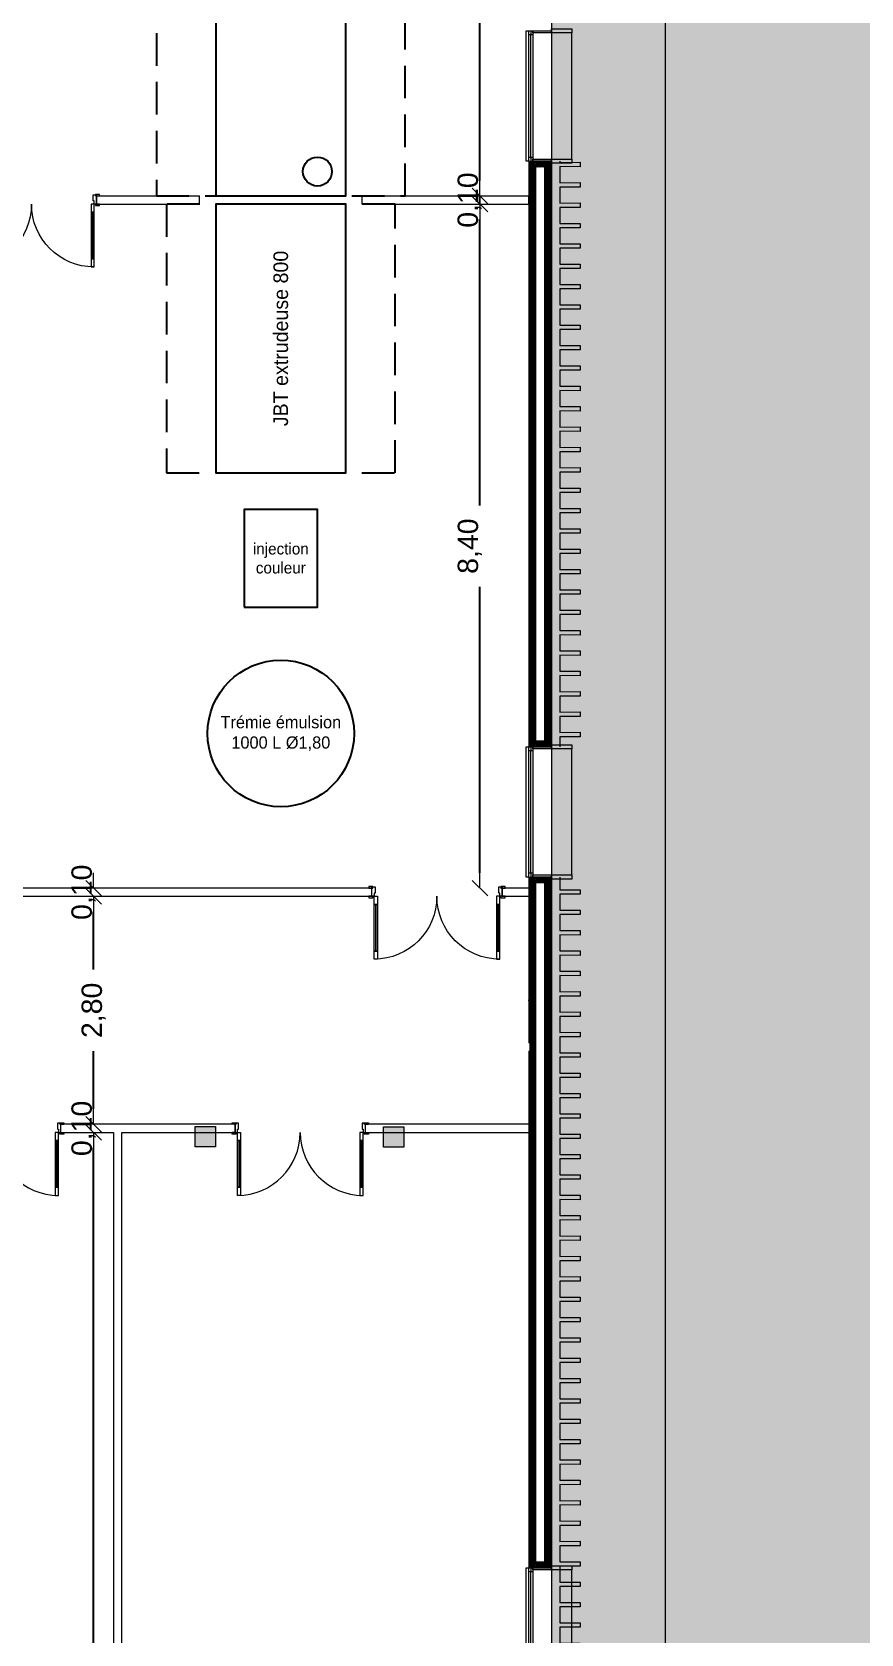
# Model space of a CAD drawing. Header units: millimetres. Extents: x 141848 to 1648660, y -821378 to -151356.
# Drawn here: x 237844 to 248026, y -244264 to -224593 of the extents above; entities that cross this region are included whole.
import ezdxf

# ---------------------------------------------------------------- set-up
doc = ezdxf.new("R2010")
doc.units = ezdxf.units.MM
doc.header["$MEASUREMENT"] = 0
for name, pattern in [('DASHED', [600, 400, -200]), ('Traits', [282.222223, 141.111112, -141.111112]), ('Wipeout_Contour', [1000, 0, -1000])]:
    doc.linetypes.add(name, pattern=pattern)
for name, color, linetype in [('Cotations - 1_100', 7, 'Continuous'), ('Equipement - Process', 6, 'Continuous'), ('Fenêtres ARCHICAD', 7, 'Continuous'), ('Nouveau_0', 7, 'Continuous'), ('Nouveau_Co-Structure', 7, 'Continuous'), ('Portes ARCHICAD', 7, 'Continuous'), ('Sols_ Dalles', 7, 'Continuous'), ('Structure - Murs extérieurs', 7, 'Continuous')]:
    doc.layers.add(name, color=color, linetype=linetype)
doc.styles.add('STYLE_GENERE_1', font='')
doc.styles.add('STYLE_GENERE_2', font='')
doc.styles.get('STYLE_GENERE_1').set_extended_font_data('Agency FB')
doc.styles.get('STYLE_GENERE_2').set_extended_font_data('Arial')
doc.dimstyles.new('STYLE_GENERE__1', dxfattribs={"dimtxt": 250, "dimasz": 190, "dimexe": 1.25, "dimexo": 0.625, "dimgap": 0, "dimtad": 1, "dimlfac": 0.001, "dimtxsty": 'STYLE_GENERE_2', "dimblk": 'ARROWHEAD_6', "dimblk1": 'ARROWHEAD_6', "dimblk2": 'ARROWHEAD_6', "dimcen": 2.5, "dimse1": 1, "dimse2": 1, "dimclrd": 7, "dimclre": 7, "dimclrt": 7, "dimazin": 3, "dimtfac": 1, "dimtmove": 0, "dimatfit": 3})
doc.dimstyles.new('STYLE_GENERE__4', dxfattribs={"dimtxt": 250, "dimasz": 190, "dimexe": 1.25, "dimexo": 0.625, "dimgap": 0, "dimtad": 1, "dimlfac": 0.001, "dimtxsty": 'STYLE_GENERE_2', "dimblk": 'ARROWHEAD_6', "dimblk1": 'ARROWHEAD_6', "dimblk2": 'ARROWHEAD_6', "dimcen": 2.5, "dimse1": 1, "dimse2": 1, "dimclrd": 7, "dimclre": 7, "dimclrt": 7, "dimazin": 3, "dimtfac": 1, "dimtmove": 0, "dimatfit": 3})
pattern_1 = [(45, (0, 175), (-55.684659, 55.684659), [0, -52.5, 0, -78.75]), (110, (175, 175), (74.000794, 26.934086), [0, -38.5, 0, -66.5])]
pattern_2 = [(45, (0, 0), (-7.0710678, 7.0710678), [])]

# ---------------------------------------------------------------- blocks, each defined once
blk = doc.blocks.new('Fenêtre 25')
at = {"layer": 'Fenêtres ARCHICAD', "color": 7, "linetype": 'Continuous', "lineweight": 5}
for p, q in [((-800, 0), (-800, 33)), ((-800, 33), (800, 33)), ((800, 33), (800, 0)), ((-800, -30), (800, -30)), ((-800, -280), (-800, -50)), ((-800, -50), (-775, -50)), ((-800, -195), (-800, -265)), ((-800, -195), (-800, -265)), ((-800, -195), (-800, -265)), ((-800, -195), (-800, -265)), ((-775, -50), (-775, -280)), ((775, -280), (775, -50)), ((775, -50), (800, -50)), ((800, -50), (800, -280)), ((800, -195), (800, -265)), ((800, -195), (800, -265)), ((800, -195), (800, -265)), ((800, -195), (800, -265)), ((-825, -530), (-825, -280)), ((-825, -280), (-775, -280)), ((-825, -280), (-800, -280)), ((-825, -280), (-800, -280)), ((-800, -265), (-800, -280)), ((-800, -265), (-800, -280)), ((-775, -280), (-800, -280)), ((-775, -280), (-775, -530)), ((800, -280), (775, -280)), ((775, -280), (825, -280)), ((775, -530), (775, -280)), ((800, -265), (800, -280)), ((800, -265), (800, -280)), ((800, -280), (825, -280)), ((800, -280), (825, -280)), ((825, -280), (825, -530)), ((-775, -530), (-825, -530)), ((-775, -530), (775, -530)), ((825, -530), (775, -530))]:
    blk.add_line(p, q, dxfattribs=at)
at = {"layer": 'Fenêtres ARCHICAD', "color": 7, "linetype": 'Traits', "lineweight": 5}
blk.add_line((-800, 0), (800, 0), dxfattribs=at)
at = {"color": 254, "linetype": 'Wipeout_Contour', "lineweight": 0, "ltscale": 3003.33026}
blk.add_wipeout([(-750, 0), (-750, -50), (750, -50), (750, 0)], dxfattribs=at).dxf.layer = 'Fenêtres ARCHICAD'
at = {"layer": 'Fenêtres ARCHICAD', "color": 7, "linetype": 'Continuous', "lineweight": 5}
for p, q in [((-800, 0), (-750, 0)), ((-800, 0), (-800, -15)), ((-800, 0), (-800, -15)), ((-750, 0), (-750, -50)), ((-750, 0), (750, 0)), ((750, -50), (750, 0)), ((750, 0), (800, 0)), ((800, 0), (800, -15)), ((800, 0), (800, -15)), ((-800, -15), (-800, -50)), ((-800, -15), (-800, -50)), ((-750, -50), (-800, -50)), ((-800, -50), (-800, -85)), ((-800, -50), (-800, -85)), ((-800, -85), (-800, -195)), ((-800, -85), (-800, -195)), ((-800, -85), (-800, -195)), ((-800, -85), (-800, -195)), ((-750, -25), (750, -25)), ((750, -50), (-750, -50)), ((800, -50), (750, -50)), ((800, -15), (800, -50)), ((800, -15), (800, -50)), ((800, -50), (800, -85)), ((800, -50), (800, -85)), ((800, -85), (800, -195)), ((800, -85), (800, -195)), ((800, -85), (800, -195)), ((800, -85), (800, -195))]:
    blk.add_line(p, q, dxfattribs=at)
blk = doc.blocks.new('Mur_2_1', base_point=(244226, -173396))
at = {"color": 254, "linetype": 'Wipeout_Contour', "lineweight": 0, "ltscale": 1341315.311394663}
blk.add_wipeout([(244211, -226178), (244211, -233369), (244226, -233369), (244226, -226178)], dxfattribs=at)
at = {"color": 254, "linetype": 'Wipeout_Contour', "lineweight": 0, "ltscale": 1367473.511649939}
blk.add_wipeout([(244211, -234969), (244211, -243453), (244226, -243453), (244226, -234969)], dxfattribs=at)
at = {"linetype": 'Continuous', "lineweight": 5, "true_color": 0x5f5f5f}
h = blk.add_hatch(dxfattribs=at)
h.set_pattern_fill('Enduit_0001', color=251, style=0, pattern_type=2)
h.set_pattern_definition(pattern_1)
h.paths.add_polyline_path([(244211, -226178), (244211, -233369), (244226, -233369), (244226, -226178)])
h = blk.add_hatch(dxfattribs=at)
h.set_pattern_fill('Enduit_0001', color=251, style=0, pattern_type=2)
h.set_pattern_definition(pattern_1)
h.paths.add_polyline_path([(244211, -234969), (244211, -243453), (244226, -243453), (244226, -234969)])
at = {"color": 254, "linetype": 'Wipeout_Contour', "lineweight": 0, "ltscale": 1341190.714117631}
blk.add_wipeout([(244141, -226248), (244141, -233299), (244211, -233369), (244211, -226178)], dxfattribs=at)
at = {"color": 254, "linetype": 'Wipeout_Contour', "lineweight": 0, "ltscale": 1367351.189763682}
blk.add_wipeout([(244211, -234969), (244141, -235039), (244141, -243383), (244211, -243453)], dxfattribs=at)
at = {"linetype": 'Continuous', "lineweight": 5, "true_color": 0x5f5f5f}
h = blk.add_hatch(dxfattribs=at)
h.set_pattern_fill('Briques_terre_cuite__int_97', color=251, style=0, pattern_type=2)
h.set_pattern_definition(pattern_2)
h.paths.add_polyline_path([(244141, -226248), (244141, -233299), (244211, -233369), (244211, -226178)])
h = blk.add_hatch(dxfattribs=at)
h.set_pattern_fill('Briques_terre_cuite__int_97', color=251, style=0, pattern_type=2)
h.set_pattern_definition(pattern_2)
h.paths.add_polyline_path([(244211, -234969), (244141, -235039), (244141, -243383), (244211, -243453)])
at = {"color": 254, "linetype": 'Wipeout_Contour', "lineweight": 0, "ltscale": 1340927.774220479}
blk.add_wipeout([(244141, -226248), (244031, -226248), (244031, -233299), (244141, -233299)], dxfattribs=at)
at = {"color": 254, "linetype": 'Wipeout_Contour', "lineweight": 0, "ltscale": 1367093.170554089}
blk.add_wipeout([(244031, -235039), (244031, -243383), (244141, -243383), (244141, -235039)], dxfattribs=at)
at = {"color": 254, "linetype": 'Wipeout_Contour', "lineweight": 0, "ltscale": 1340543.472664975}
blk.add_wipeout([(243961, -226178), (243946, -226178), (243946, -233369), (243961, -233369)], dxfattribs=at)
at = {"color": 254, "linetype": 'Wipeout_Contour', "lineweight": 0, "ltscale": 1357668.438949733}
blk.add_wipeout([(243946, -237006), (243961, -237006), (243961, -234969), (243946, -234969)], dxfattribs=at)
at = {"color": 254, "linetype": 'Wipeout_Contour', "lineweight": 0, "ltscale": 1369687.085891812}
blk.add_wipeout([(243946, -237106), (243946, -243453), (243961, -243453), (243961, -237106)], dxfattribs=at)
at = {"linetype": 'Continuous', "lineweight": 5, "true_color": 0x5f5f5f}
h = blk.add_hatch(dxfattribs=at)
h.set_pattern_fill('Enduit_0001', color=251, style=0, pattern_type=2)
h.set_pattern_definition(pattern_1)
h.paths.add_polyline_path([(243961, -226178), (243946, -226178), (243946, -233369), (243961, -233369)])
h = blk.add_hatch(dxfattribs=at)
h.set_pattern_fill('Enduit_0001', color=251, style=0, pattern_type=2)
h.set_pattern_definition(pattern_1)
h.paths.add_polyline_path([(243946, -237006), (243961, -237006), (243961, -234969), (243946, -234969)])
h = blk.add_hatch(dxfattribs=at)
h.set_pattern_fill('Enduit_0001', color=251, style=0, pattern_type=2)
h.set_pattern_definition(pattern_1)
h.paths.add_polyline_path([(243946, -237106), (243946, -243453), (243961, -243453), (243961, -237106)])
at = {"color": 254, "linetype": 'Wipeout_Contour', "lineweight": 0, "ltscale": 1340667.235294394}
blk.add_wipeout([(243961, -233369), (244031, -233369), (244031, -226178), (243961, -226178)], dxfattribs=at)
at = {"color": 254, "linetype": 'Wipeout_Contour', "lineweight": 0, "ltscale": 1366837.82481386}
blk.add_wipeout([(244031, -234969), (243961, -234969), (243961, -243453), (244031, -243453)], dxfattribs=at)
at = {"linetype": 'Continuous', "lineweight": 5, "true_color": 0x5f5f5f}
h = blk.add_hatch(dxfattribs=at)
h.set_pattern_fill('Briques_terre_cuite__int_97', color=251, style=0, pattern_type=2)
h.set_pattern_definition(pattern_2)
h.paths.add_polyline_path([(243961, -233369), (244031, -233369), (244031, -226178), (243961, -226178)])
h = blk.add_hatch(dxfattribs=at)
h.set_pattern_fill('Briques_terre_cuite__int_97', color=251, style=0, pattern_type=2)
h.set_pattern_definition(pattern_2)
h.paths.add_polyline_path([(244031, -234969), (243961, -234969), (243961, -243453), (244031, -243453)])
at = {"color": 7, "linetype": 'Continuous', "lineweight": 5}
for p, q in [((243961, -237006), (243946, -237006)), ((243961, -237106), (243961, -237006)), ((243946, -237106), (243961, -237106))]:
    blk.add_line(p, q, dxfattribs=at)
at = {"color": 254, "linetype": 'Wipeout_Contour', "lineweight": 0, "ltscale": 1331217.230596399}
blk.add_wipeout([(244141, -226248), (244211, -226178), (244031, -226178), (244031, -226248)], dxfattribs=at)
at = {"color": 254, "linetype": 'Wipeout_Contour', "lineweight": 0, "ltscale": 1350742.399114653}
blk.add_wipeout([(244141, -233299), (244031, -233299), (244031, -233369), (244211, -233369)], dxfattribs=at)
at = {"color": 254, "linetype": 'Wipeout_Contour', "lineweight": 0, "ltscale": 1355366.764215226}
blk.add_wipeout([(244141, -235039), (244211, -234969), (244031, -234969), (244031, -235039)], dxfattribs=at)
at = {"color": 254, "linetype": 'Wipeout_Contour', "lineweight": 0, "ltscale": 1378921.876284309}
blk.add_wipeout([(244141, -243383), (244031, -243383), (244031, -243453), (244211, -243453)], dxfattribs=at)
at = {"linetype": 'Continuous', "lineweight": 5, "true_color": 0x5f5f5f}
h = blk.add_hatch(dxfattribs=at)
h.set_pattern_fill('Briques_terre_cuite__int_97', color=251, style=0, pattern_type=2)
h.set_pattern_definition(pattern_2)
h.paths.add_polyline_path([(244141, -226248), (244211, -226178), (244031, -226178), (244031, -226248)])
h = blk.add_hatch(dxfattribs=at)
h.set_pattern_fill('Briques_terre_cuite__int_97', color=251, style=0, pattern_type=2)
h.set_pattern_definition(pattern_2)
h.paths.add_polyline_path([(244141, -233299), (244031, -233299), (244031, -233369), (244211, -233369)])
h = blk.add_hatch(dxfattribs=at)
h.set_pattern_fill('Briques_terre_cuite__int_97', color=251, style=0, pattern_type=2)
h.set_pattern_definition(pattern_2)
h.paths.add_polyline_path([(244141, -235039), (244211, -234969), (244031, -234969), (244031, -235039)])
h = blk.add_hatch(dxfattribs=at)
h.set_pattern_fill('Briques_terre_cuite__int_97', color=251, style=0, pattern_type=2)
h.set_pattern_definition(pattern_2)
h.paths.add_polyline_path([(244141, -243383), (244031, -243383), (244031, -243453), (244211, -243453)])
at = {"color": 7, "linetype": 'Continuous', "lineweight": 5}
for p, q in [((243946, -226178), (243961, -226178)), ((243961, -226178), (243961, -233369)), ((243961, -226178), (243996, -226178)), ((243996, -226178), (244031, -226178)), ((244031, -226178), (244141, -226178)), ((244031, -226178), (244141, -226178)), ((244141, -226178), (244211, -226178)), ((244141, -226178), (244211, -226178)), ((244211, -233369), (244211, -226178)), ((244211, -226178), (244226, -226178)), ((244226, -226203), (244226, -226178)), ((244031, -233299), (244031, -226248)), ((244141, -226248), (244031, -226248)), ((244141, -233299), (244141, -226248)), ((243946, -233369), (243961, -233369)), ((243961, -233369), (243996, -233369)), ((243996, -233369), (244031, -233369)), ((244141, -233299), (244031, -233299)), ((244031, -233369), (244141, -233369)), ((244031, -233369), (244141, -233369)), ((244141, -233369), (244211, -233369)), ((244141, -233369), (244211, -233369)), ((244211, -233369), (244226, -233369)), ((244226, -233369), (244226, -233344)), ((243946, -234969), (243961, -234969)), ((243961, -234969), (243961, -237006)), ((243961, -234969), (243996, -234969)), ((243996, -234969), (244031, -234969)), ((244031, -234969), (244141, -234969)), ((244031, -234969), (244141, -234969)), ((244031, -243383), (244031, -235039)), ((244141, -235039), (244031, -235039)), ((244141, -234969), (244211, -234969)), ((244141, -234969), (244211, -234969)), ((244141, -243383), (244141, -235039)), ((244211, -243453), (244211, -234969)), ((244211, -234969), (244226, -234969)), ((244226, -234994), (244226, -234969)), ((243961, -237106), (243961, -243453)), ((243946, -243453), (243961, -243453)), ((243961, -243453), (243996, -243453)), ((243996, -243453), (244031, -243453)), ((244141, -243383), (244031, -243383)), ((244031, -243453), (244141, -243453)), ((244031, -243453), (244141, -243453)), ((244141, -243453), (244211, -243453)), ((244141, -243453), (244211, -243453)), ((244211, -243453), (244226, -243453)), ((244226, -243453), (244226, -243428))]:
    blk.add_line(p, q, dxfattribs=at)
at = {"color": 7, "linetype": 'Continuous', "lineweight": 5, "flags": 128}
for points in [[(243946, -226178), (243946, -233369)], [(244226, -233369), (244226, -226178)], [(243946, -234969), (243946, -237006)], [(244226, -243453), (244226, -234969)], [(243946, -237106), (243946, -243453)]]:
    blk.add_lwpolyline(points, dxfattribs=at)
at = {"layer": 'Fenêtres ARCHICAD', "color": 7, "linetype": 'Continuous', "lineweight": 5, "zscale": 1000, "rotation": 89.99999999999997}
for p in [(243946, -225378), (243946, -234169), (243946, -244253)]:
    blk.add_blockref('Fenêtre 25', p, dxfattribs=at)
blk = doc.blocks.new('Porte double 25_7')
at = {"layer": 'Portes ARCHICAD', "color": 7, "linetype": 'Continuous', "lineweight": 5}
for p, q in [((-772, 772), (-772, 672)), ((-732, 772), (-772, 772)), ((-772, 672), (-732, 672)), ((-752, 672), (-752, 100)), ((-732, 672), (-732, 772)), ((732, 672), (732, 772)), ((732, 772), (772, 772)), ((772, 672), (732, 672)), ((752, 672), (752, 100)), ((772, 772), (772, 672)), ((-837, 0), (-837, 19)), ((-837, 19), (-787, 19)), ((-787, 0), (-837, 0)), ((-800, 0), (-837, 0)), ((-800, 0), (-837, 0)), ((-772, 0), (-800, 0)), ((-800, 0), (-800, -115)), ((-800, 0), (-800, -100)), ((-800, 0), (-800, -100)), ((-787, 19), (-787, 0)), ((-732, 100), (-772, 100)), ((-772, 100), (-772, 0)), ((-772, -40), (-772, 0)), ((-772, 0), (-732, 0)), ((-732, 0), (-732, 100)), ((732, 0), (732, 100)), ((732, 100), (772, 100)), ((772, 0), (732, 0)), ((772, 100), (772, 0)), ((800, 0), (772, 0)), ((772, 0), (772, -40)), ((787, 19), (837, 19)), ((787, 0), (787, 19)), ((837, 0), (787, 0)), ((800, -115), (800, 0)), ((800, 0), (800, -100)), ((800, 0), (800, -100)), ((800, 0), (837, 0)), ((800, 0), (837, 0)), ((837, 19), (837, 0)), ((-837, -119), (-837, -100)), ((-837, -100), (-787, -100)), ((-800, -100), (-837, -100)), ((-800, -100), (-837, -100)), ((-787, -119), (-837, -119)), ((-800, -115), (-760, -115)), ((-787, -100), (-787, -119)), ((-760, -40), (-772, -40)), ((-760, -115), (-760, -40)), ((772, -40), (760, -40)), ((760, -40), (760, -115)), ((760, -115), (800, -115)), ((787, -100), (837, -100)), ((787, -119), (787, -100)), ((837, -119), (787, -119)), ((800, -100), (837, -100)), ((800, -100), (837, -100)), ((837, -100), (837, -119))]:
    blk.add_line(p, q, dxfattribs=at)
at = {"layer": 'Portes ARCHICAD', "color": 7, "linetype": 'Continuous', "lineweight": 5, "flags": 128}
for points in [[(-772, 672), (-772, 100), (-752, 100), (-752, 672)], [(-752, 672), (-752, 100), (-732, 100), (-732, 672)], [(752, 672), (752, 100), (732, 100), (732, 672)], [(772, 672), (772, 100), (752, 100), (752, 672)]]:
    blk.add_lwpolyline(points, close=True, dxfattribs=at)
at = {"layer": 'Portes ARCHICAD', "color": 7, "linetype": 'Continuous', "lineweight": 5}
for centre, start, end in [((-772, 0), 0, 90), ((772, 0), 90, 180)]:
    blk.add_arc(centre, 772, start, end, dxfattribs=at)
blk = doc.blocks.new('Mur_136_1', base_point=(219226, -248106))
at = {"layer": 'Structure - Murs extérieurs', "color": 7, "linetype": 'Continuous', "lineweight": 5}
for p, q in [((238197, -248006), (238234, -248006)), ((238197, -248106), (238197, -248006)), ((240339, -248006), (240302, -248006)), ((240339, -248106), (240339, -248006)), ((241939, -248006), (241976, -248006)), ((241939, -248106), (241939, -248006)), ((243961, -248006), (243946, -248006)), ((243961, -248106), (243961, -248006)), ((238197, -248106), (238234, -248106)), ((240339, -248106), (240302, -248106)), ((241939, -248106), (241976, -248106)), ((243946, -248106), (243961, -248106))]:
    blk.add_line(p, q, dxfattribs=at)
at = {"layer": 'Structure - Murs extérieurs', "color": 7, "linetype": 'Continuous', "lineweight": 5, "flags": 128}
for points in [[(240339, -248006), (238197, -248006)], [(243946, -248006), (241939, -248006)], [(238197, -248106), (238846, -248106)], [(238946, -248106), (240339, -248106)], [(241939, -248106), (243946, -248106)]]:
    blk.add_lwpolyline(points, dxfattribs=at)
at = {"layer": 'Portes ARCHICAD', "color": 7, "linetype": 'Continuous', "lineweight": 5, "zscale": 1000, "rotation": 180}
for p in [(237397, -248106), (241139, -248106)]:
    blk.add_blockref('Porte double 25_7', p, dxfattribs=at)
blk = doc.blocks.new('Mur_138_1', base_point=(219226, -245206))
at = {"layer": 'Structure - Murs extérieurs', "color": 7, "linetype": 'Continuous', "lineweight": 5}
for p, q in [((242018, -245106), (241981, -245106)), ((242018, -245206), (241981, -245206)), ((242018, -245206), (242018, -245106)), ((243618, -245106), (243655, -245106)), ((243618, -245206), (243618, -245106)), ((243618, -245206), (243655, -245206)), ((243961, -245106), (243946, -245106)), ((243946, -245206), (243961, -245206)), ((243961, -245206), (243961, -245106))]:
    blk.add_line(p, q, dxfattribs=at)
at = {"layer": 'Structure - Murs extérieurs', "color": 7, "linetype": 'Continuous', "lineweight": 5, "flags": 128}
for points in [[(242018, -245106), (233961, -245106)], [(233961, -245206), (242018, -245206)], [(243946, -245106), (243618, -245106)], [(243618, -245206), (243946, -245206)]]:
    blk.add_lwpolyline(points, dxfattribs=at)
at = {"layer": 'Portes ARCHICAD', "color": 7, "linetype": 'Continuous', "lineweight": 5, "xscale": -1, "zscale": 1000, "rotation": 180}
blk.add_blockref('Porte double 25_7', (242818, -245206), dxfattribs=at)
blk = doc.blocks.new('Tôle profilée 25_7')
at = {"color": 7, "linetype": 'Continuous', "lineweight": 5}
for p, q in [((0, 10083.9), (0, 9926.5)), ((-250, 9927.5), (-250, 9900)), ((0, 9926.5), (-250, 9927.5)), ((-250, 9900), (-250, 9872.5)), ((-250, 9872.5), (0, 9873.5)), ((0, 9873.5), (0, 9676.5)), ((-250, 9677.5), (-250, 9650)), ((0, 9676.5), (-250, 9677.5)), ((-250, 9650), (-250, 9622.5)), ((-250, 9622.5), (0, 9623.5)), ((0, 9623.5), (0, 9426.5)), ((-250, 9427.5), (-250, 9400)), ((0, 9426.5), (-250, 9427.5)), ((-250, 9400), (-250, 9372.5)), ((-250, 9372.5), (0, 9373.5)), ((0, 9373.5), (0, 9176.5)), ((-250, 9177.5), (-250, 9150)), ((0, 9176.5), (-250, 9177.5)), ((-250, 9150), (-250, 9122.5)), ((-250, 9122.5), (0, 9123.5)), ((0, 9123.5), (0, 8926.5)), ((-250, 8927.5), (-250, 8900)), ((0, 8926.5), (-250, 8927.5)), ((-250, 8900), (-250, 8872.5)), ((-250, 8872.5), (0, 8873.5)), ((0, 8873.5), (0, 8676.5)), ((-250, 8677.5), (-250, 8650)), ((0, 8676.5), (-250, 8677.5)), ((-250, 8650), (-250, 8622.5)), ((-250, 8622.5), (0, 8623.5)), ((0, 8623.5), (0, 8426.5)), ((-250, 8427.5), (-250, 8400)), ((0, 8426.5), (-250, 8427.5)), ((-250, 8400), (-250, 8372.5)), ((-250, 8372.5), (0, 8373.5)), ((0, 8373.5), (0, 8176.5)), ((-250, 8177.5), (-250, 8150)), ((0, 8176.5), (-250, 8177.5)), ((-250, 8150), (-250, 8122.5)), ((-250, 8122.5), (0, 8123.5)), ((0, 8123.5), (0, 7926.5)), ((-250, 7927.5), (-250, 7900)), ((0, 7926.5), (-250, 7927.5)), ((-250, 7900), (-250, 7872.5)), ((-250, 7872.5), (0, 7873.5)), ((0, 7873.5), (0, 7676.5)), ((-250, 7677.5), (-250, 7650)), ((0, 7676.5), (-250, 7677.5)), ((-250, 7650), (-250, 7622.5)), ((-250, 7622.5), (0, 7623.5)), ((0, 7623.5), (0, 7426.5)), ((-250, 7427.5), (-250, 7400)), ((0, 7426.5), (-250, 7427.5)), ((-250, 7400), (-250, 7372.5)), ((-250, 7372.5), (0, 7373.5)), ((0, 7373.5), (0, 7176.5)), ((-250, 7177.5), (-250, 7150)), ((0, 7176.5), (-250, 7177.5)), ((-250, 7150), (-250, 7122.5)), ((-250, 7122.5), (0, 7123.5)), ((0, 7123.5), (0, 6926.5)), ((-250, 6927.5), (-250, 6900)), ((0, 6926.5), (-250, 6927.5)), ((-250, 6900), (-250, 6872.5)), ((-250, 6872.5), (0, 6873.5)), ((0, 6873.5), (0, 6676.5)), ((-250, 6677.5), (-250, 6650)), ((0, 6676.5), (-250, 6677.5)), ((-250, 6650), (-250, 6622.5)), ((-250, 6622.5), (0, 6623.5)), ((0, 6623.5), (0, 6426.5)), ((-250, 6427.5), (-250, 6400)), ((0, 6426.5), (-250, 6427.5)), ((-250, 6400), (-250, 6372.5)), ((-250, 6372.5), (0, 6373.5)), ((0, 6373.5), (0, 6176.5)), ((-250, 6177.5), (-250, 6150)), ((0, 6176.5), (-250, 6177.5)), ((-250, 6150), (-250, 6122.5)), ((-250, 6122.5), (0, 6123.5)), ((0, 6123.5), (0, 5926.5)), ((-250, 5927.5), (-250, 5900)), ((0, 5926.5), (-250, 5927.5)), ((-250, 5900), (-250, 5872.5)), ((-250, 5872.5), (0, 5873.5)), ((0, 5873.5), (0, 5676.5)), ((-250, 5677.5), (-250, 5650)), ((0, 5676.5), (-250, 5677.5)), ((-250, 5650), (-250, 5622.5)), ((-250, 5622.5), (0, 5623.5)), ((0, 5623.5), (0, 5426.5)), ((-250, 5427.5), (-250, 5400)), ((0, 5426.5), (-250, 5427.5)), ((-250, 5400), (-250, 5372.5)), ((-250, 5372.5), (0, 5373.5)), ((0, 5373.5), (0, 5176.5)), ((-250, 5177.5), (-250, 5150)), ((0, 5176.5), (-250, 5177.5)), ((-250, 5150), (-250, 5122.5)), ((-250, 5122.5), (0, 5123.5)), ((0, 5123.5), (0, 4926.5)), ((-250, 4927.5), (-250, 4900)), ((0, 4926.5), (-250, 4927.5)), ((-250, 4900), (-250, 4872.5)), ((-250, 4872.5), (0, 4873.5)), ((0, 4873.5), (0, 4676.5)), ((-250, 4677.5), (-250, 4650)), ((0, 4676.5), (-250, 4677.5)), ((-250, 4650), (-250, 4622.5)), ((-250, 4622.5), (0, 4623.5)), ((0, 4623.5), (0, 4426.5)), ((-250, 4427.5), (-250, 4400)), ((0, 4426.5), (-250, 4427.5)), ((-250, 4400), (-250, 4372.5)), ((-250, 4372.5), (0, 4373.5)), ((0, 4373.5), (0, 4176.5)), ((-250, 4177.5), (-250, 4150)), ((0, 4176.5), (-250, 4177.5)), ((-250, 4150), (-250, 4122.5)), ((-250, 4122.5), (0, 4123.5)), ((0, 4123.5), (0, 3926.5)), ((-250, 3927.5), (-250, 3900)), ((0, 3926.5), (-250, 3927.5)), ((-250, 3900), (-250, 3872.5)), ((-250, 3872.5), (0, 3873.5)), ((0, 3873.5), (0, 3676.5)), ((-250, 3677.5), (-250, 3650)), ((0, 3676.5), (-250, 3677.5)), ((-250, 3650), (-250, 3622.5)), ((-250, 3622.5), (0, 3623.5)), ((0, 3623.5), (0, 3426.5)), ((-250, 3427.5), (-250, 3400)), ((0, 3426.5), (-250, 3427.5)), ((-250, 3400), (-250, 3372.5)), ((-250, 3372.5), (0, 3373.5)), ((0, 3373.5), (0, 3176.5)), ((-250, 3177.5), (-250, 3150)), ((0, 3176.5), (-250, 3177.5)), ((-250, 3150), (-250, 3122.5)), ((-250, 3122.5), (0, 3123.5)), ((0, 3123.5), (0, 2926.5)), ((-250, 2927.5), (-250, 2900)), ((0, 2926.5), (-250, 2927.5)), ((-250, 2900), (-250, 2872.5)), ((-250, 2872.5), (0, 2873.5)), ((0, 2873.5), (0, 2676.5)), ((-250, 2677.5), (-250, 2650)), ((0, 2676.5), (-250, 2677.5)), ((-250, 2650), (-250, 2622.5)), ((-250, 2622.5), (0, 2623.5)), ((0, 2623.5), (0, 2426.5)), ((-250, 2427.5), (-250, 2400)), ((0, 2426.5), (-250, 2427.5)), ((-250, 2400), (-250, 2372.5)), ((-250, 2372.5), (0, 2373.5)), ((0, 2373.5), (0, 2176.5)), ((-250, 2177.5), (-250, 2150)), ((0, 2176.5), (-250, 2177.5)), ((-250, 2150), (-250, 2122.5)), ((-250, 2122.5), (0, 2123.5)), ((0, 2123.5), (0, 1926.5)), ((-250, 1927.5), (-250, 1900)), ((0, 1926.5), (-250, 1927.5)), ((-250, 1900), (-250, 1872.5)), ((-250, 1872.5), (0, 1873.5)), ((0, 1873.5), (0, 1676.5)), ((-250, 1677.5), (-250, 1650)), ((0, 1676.5), (-250, 1677.5)), ((-250, 1650), (-250, 1622.5)), ((-250, 1622.5), (0, 1623.5)), ((0, 1623.5), (0, 1426.5)), ((-250, 1427.5), (-250, 1400)), ((0, 1426.5), (-250, 1427.5)), ((-250, 1400), (-250, 1372.5)), ((-250, 1372.5), (0, 1373.5)), ((0, 1373.5), (0, 1176.5)), ((-250, 1177.5), (-250, 1150)), ((0, 1176.5), (-250, 1177.5)), ((-250, 1150), (-250, 1122.5)), ((-250, 1122.5), (0, 1123.5)), ((0, 1123.5), (0, 926.5)), ((-250, 927.5), (-250, 900)), ((0, 926.5), (-250, 927.5)), ((-250, 900), (-250, 872.5)), ((-250, 872.5), (0, 873.5)), ((0, 873.5), (0, 676.5)), ((-250, 677.5), (-250, 650)), ((0, 676.5), (-250, 677.5)), ((-250, 650), (-250, 622.5)), ((-250, 622.5), (0, 623.5)), ((0, 623.5), (0, 426.5)), ((-250, 427.5), (-250, 400)), ((0, 426.5), (-250, 427.5)), ((-250, 400), (-250, 372.5)), ((-250, 372.5), (0, 373.5)), ((0, 373.5), (0, 176.5)), ((-250, 177.5), (-250, 150)), ((0, 176.5), (-250, 177.5)), ((-250, 150), (-250, 122.5)), ((-250, 122.5), (0, 123.5)), ((0, 123.5), (0, 0))]:
    blk.add_line(p, q, dxfattribs=at)
blk = doc.blocks.new('Tôle profilée 25_8')
at = {"color": 7, "linetype": 'Continuous', "lineweight": 5}
for p, q in [((-250, 7177.5), (-250, 7150)), ((0, 7176.5), (-250, 7177.5)), ((-250, 7150), (-250, 7122.5)), ((-250, 7122.5), (0, 7123.5)), ((0, 7191.9), (0, 7176.5)), ((0, 7123.5), (0, 6926.5)), ((-250, 6927.5), (-250, 6900)), ((0, 6926.5), (-250, 6927.5)), ((-250, 6900), (-250, 6872.5)), ((-250, 6872.5), (0, 6873.5)), ((0, 6873.5), (0, 6676.5)), ((-250, 6677.5), (-250, 6650)), ((0, 6676.5), (-250, 6677.5)), ((-250, 6650), (-250, 6622.5)), ((-250, 6622.5), (0, 6623.5)), ((0, 6623.5), (0, 6426.5)), ((-250, 6427.5), (-250, 6400)), ((0, 6426.5), (-250, 6427.5)), ((-250, 6400), (-250, 6372.5)), ((-250, 6372.5), (0, 6373.5)), ((0, 6373.5), (0, 6176.5)), ((-250, 6177.5), (-250, 6150)), ((0, 6176.5), (-250, 6177.5)), ((-250, 6150), (-250, 6122.5)), ((-250, 6122.5), (0, 6123.5)), ((0, 6123.5), (0, 5926.5)), ((-250, 5927.5), (-250, 5900)), ((0, 5926.5), (-250, 5927.5)), ((-250, 5900), (-250, 5872.5)), ((-250, 5872.5), (0, 5873.5)), ((0, 5873.5), (0, 5676.5)), ((-250, 5677.5), (-250, 5650)), ((0, 5676.5), (-250, 5677.5)), ((-250, 5650), (-250, 5622.5)), ((-250, 5622.5), (0, 5623.5)), ((0, 5623.5), (0, 5426.5)), ((-250, 5427.5), (-250, 5400)), ((0, 5426.5), (-250, 5427.5)), ((-250, 5400), (-250, 5372.5)), ((-250, 5372.5), (0, 5373.5)), ((0, 5373.5), (0, 5176.5)), ((-250, 5177.5), (-250, 5150)), ((0, 5176.5), (-250, 5177.5)), ((-250, 5150), (-250, 5122.5)), ((-250, 5122.5), (0, 5123.5)), ((0, 5123.5), (0, 4926.5)), ((-250, 4927.5), (-250, 4900)), ((0, 4926.5), (-250, 4927.5)), ((-250, 4900), (-250, 4872.5)), ((-250, 4872.5), (0, 4873.5)), ((0, 4873.5), (0, 4676.5)), ((-250, 4677.5), (-250, 4650)), ((0, 4676.5), (-250, 4677.5)), ((-250, 4650), (-250, 4622.5)), ((-250, 4622.5), (0, 4623.5)), ((0, 4623.5), (0, 4426.5)), ((-250, 4427.5), (-250, 4400)), ((0, 4426.5), (-250, 4427.5)), ((-250, 4400), (-250, 4372.5)), ((-250, 4372.5), (0, 4373.5)), ((0, 4373.5), (0, 4176.5)), ((-250, 4177.5), (-250, 4150)), ((0, 4176.5), (-250, 4177.5)), ((-250, 4150), (-250, 4122.5)), ((-250, 4122.5), (0, 4123.5)), ((0, 4123.5), (0, 3926.5)), ((-250, 3927.5), (-250, 3900)), ((0, 3926.5), (-250, 3927.5)), ((-250, 3900), (-250, 3872.5)), ((-250, 3872.5), (0, 3873.5)), ((0, 3873.5), (0, 3676.5)), ((-250, 3677.5), (-250, 3650)), ((0, 3676.5), (-250, 3677.5)), ((-250, 3650), (-250, 3622.5)), ((-250, 3622.5), (0, 3623.5)), ((0, 3623.5), (0, 3426.5)), ((-250, 3427.5), (-250, 3400)), ((0, 3426.5), (-250, 3427.5)), ((-250, 3400), (-250, 3372.5)), ((-250, 3372.5), (0, 3373.5)), ((0, 3373.5), (0, 3176.5)), ((-250, 3177.5), (-250, 3150)), ((0, 3176.5), (-250, 3177.5)), ((-250, 3150), (-250, 3122.5)), ((-250, 3122.5), (0, 3123.5)), ((0, 3123.5), (0, 2926.5)), ((-250, 2927.5), (-250, 2900)), ((0, 2926.5), (-250, 2927.5)), ((-250, 2900), (-250, 2872.5)), ((-250, 2872.5), (0, 2873.5)), ((0, 2873.5), (0, 2676.5)), ((-250, 2677.5), (-250, 2650)), ((0, 2676.5), (-250, 2677.5)), ((-250, 2650), (-250, 2622.5)), ((-250, 2622.5), (0, 2623.5)), ((0, 2623.5), (0, 2426.5)), ((-250, 2427.5), (-250, 2400)), ((0, 2426.5), (-250, 2427.5)), ((-250, 2400), (-250, 2372.5)), ((-250, 2372.5), (0, 2373.5)), ((0, 2373.5), (0, 2176.5)), ((-250, 2177.5), (-250, 2150)), ((0, 2176.5), (-250, 2177.5)), ((-250, 2150), (-250, 2122.5)), ((-250, 2122.5), (0, 2123.5)), ((0, 2123.5), (0, 1926.5)), ((-250, 1927.5), (-250, 1900)), ((0, 1926.5), (-250, 1927.5)), ((-250, 1900), (-250, 1872.5)), ((-250, 1872.5), (0, 1873.5)), ((0, 1873.5), (0, 1676.5)), ((-250, 1677.5), (-250, 1650)), ((0, 1676.5), (-250, 1677.5)), ((-250, 1650), (-250, 1622.5)), ((-250, 1622.5), (0, 1623.5)), ((0, 1623.5), (0, 1426.5)), ((-250, 1427.5), (-250, 1400)), ((0, 1426.5), (-250, 1427.5)), ((-250, 1400), (-250, 1372.5)), ((-250, 1372.5), (0, 1373.5)), ((0, 1373.5), (0, 1176.5)), ((-250, 1177.5), (-250, 1150)), ((0, 1176.5), (-250, 1177.5)), ((-250, 1150), (-250, 1122.5)), ((-250, 1122.5), (0, 1123.5)), ((0, 1123.5), (0, 926.5)), ((-250, 927.5), (-250, 900)), ((0, 926.5), (-250, 927.5)), ((-250, 900), (-250, 872.5)), ((-250, 872.5), (0, 873.5)), ((0, 873.5), (0, 676.5)), ((-250, 677.5), (-250, 650)), ((0, 676.5), (-250, 677.5)), ((-250, 650), (-250, 622.5)), ((-250, 622.5), (0, 623.5)), ((0, 623.5), (0, 426.5)), ((-250, 427.5), (-250, 400)), ((0, 426.5), (-250, 427.5)), ((-250, 400), (-250, 372.5)), ((-250, 372.5), (0, 373.5)), ((0, 373.5), (0, 176.5)), ((-250, 177.5), (-250, 150)), ((0, 176.5), (-250, 177.5)), ((-250, 150), (-250, 122.5)), ((-250, 122.5), (0, 123.5)), ((0, 123.5), (0, 0))]:
    blk.add_line(p, q, dxfattribs=at)
blk = doc.blocks.new('ARROWHEAD_6')
at = {"color": 0, "linetype": 'Continuous', "lineweight": 0}
for p, q in [((0, 0), (-1, 0)), ((-0.5, -0.5), (0.5, 0.5))]:
    blk.add_line(p, q, dxfattribs=at)
blk = doc.blocks.new('*D1153')
at = {"layer": 'Defpoints'}
for p in [(243946, -238006), (238601, -238106), (243946, -238106)]:
    blk.add_point(p, dxfattribs=at)
at = {"layer": 'Cotations - 1_100', "color": 7, "xscale": 190, "yscale": 190}
for p, rotation in [((238601, -238006), 270), ((238601, -238106), 90)]:
    blk.add_blockref('ARROWHEAD_6', p, dxfattribs=dict(at, rotation=rotation))
at = {"layer": 'Cotations - 1_100', "color": 7, "insert": (238476, -238056), "char_height": 250, "attachment_point": 5, "rotation": 90, "style": 'STYLE_GENERE_2'}
blk.add_mtext('\\A1;{\\pql;\\fArial|b0|i0|c0|p38;0,10}', dxfattribs=at)
blk = doc.blocks.new('*D1154')
at = {"color": 7}
for p, q in [((238601, -236106), (238601, -235396)), ((238601, -237816), (238601, -237106))]:
    blk.add_line(p, q, dxfattribs=at)
at = {"layer": 'Defpoints'}
for p in [(243946, -235206), (238601, -238006), (243946, -238006)]:
    blk.add_point(p, dxfattribs=at)
at = {"layer": 'Cotations - 1_100', "color": 7, "xscale": 190, "yscale": 190}
for p, rotation in [((238601, -235206), 90), ((238601, -238006), 270)]:
    blk.add_blockref('ARROWHEAD_6', p, dxfattribs=dict(at, rotation=rotation))
at = {"layer": 'Cotations - 1_100', "color": 7, "insert": (238601, -236606), "char_height": 250, "attachment_point": 5, "rotation": 90, "style": 'STYLE_GENERE_2'}
blk.add_mtext('\\A1;{\\pql;\\fArial|b0|i0|c0|p38;2,80}', dxfattribs=at)
blk = doc.blocks.new('*D1155')
at = {"layer": 'Defpoints'}
for p in [(238601, -235206), (243946, -235106), (243946, -235206)]:
    blk.add_point(p, dxfattribs=at)
at = {"layer": 'Cotations - 1_100', "color": 7, "xscale": 190, "yscale": 190}
for p, rotation in [((238601, -235106), 270), ((238601, -235206), 90)]:
    blk.add_blockref('ARROWHEAD_6', p, dxfattribs=dict(at, rotation=rotation))
at = {"layer": 'Cotations - 1_100', "color": 7, "insert": (238476, -235156), "char_height": 250, "attachment_point": 5, "rotation": 90, "style": 'STYLE_GENERE_2'}
blk.add_mtext('\\A1;{\\pql;\\fArial|b0|i0|c0|p38;0,10}', dxfattribs=at)
blk = doc.blocks.new('*D1183')
at = {"color": 7}
for p, q in [((238601, -244985), (238601, -238296)), ((238601, -252925), (238601, -246235))]:
    blk.add_line(p, q, dxfattribs=at)
at = {"layer": 'Defpoints'}
for p in [(243946, -238106), (238601, -253115), (243946, -253115)]:
    blk.add_point(p, dxfattribs=at)
at = {"layer": 'Cotations - 1_100', "color": 7, "xscale": 190, "yscale": 190}
for p, rotation in [((238601, -238106), 90), ((238601, -253115), 270)]:
    blk.add_blockref('ARROWHEAD_6', p, dxfattribs=dict(at, rotation=rotation))
at = {"layer": 'Cotations - 1_100', "color": 7, "insert": (238601, -245610), "char_height": 250, "attachment_point": 5, "rotation": 90, "style": 'STYLE_GENERE_2'}
blk.add_mtext('\\A1;{\\pql;\\fArial|b0|i0|c0|p38;15,01}', dxfattribs=at)
blk = doc.blocks.new('*D1188')
at = {"color": 7}
for p, q in [((228345, -243676), (228345, -235396)), ((228345, -253206), (228345, -244926))]:
    blk.add_line(p, q, dxfattribs=at)
at = {"layer": 'Defpoints'}
for p in [(231726, -235206), (228345, -253396), (244226, -253396)]:
    blk.add_point(p, dxfattribs=at)
at = {"layer": 'Cotations - 1_100', "color": 7, "xscale": 190, "yscale": 190}
for p, rotation in [((228345, -235206), 90), ((228345, -253396), 270)]:
    blk.add_blockref('ARROWHEAD_6', p, dxfattribs=dict(at, rotation=rotation))
at = {"layer": 'Cotations - 1_100', "color": 7, "insert": (228345, -244301), "char_height": 250, "attachment_point": 5, "rotation": 90, "style": 'STYLE_GENERE_2'}
blk.add_mtext('\\A1;{\\pql;\\fArial|b0|i0|c0|p38;18,19}', dxfattribs=at)
blk = doc.blocks.new('*D1213')
at = {"color": 7}
for p, q in [((243346, -230406), (243346, -226896)), ((243346, -234916), (243346, -231406))]:
    blk.add_line(p, q, dxfattribs=at)
at = {"layer": 'Defpoints'}
for p in [(243346, -226706), (243346, -235106), (243346, -235106)]:
    blk.add_point(p, dxfattribs=at)
at = {"layer": 'Cotations - 1_100', "color": 7, "xscale": 190, "yscale": 190}
for p, rotation in [((243346, -226706), 90), ((243346, -235106), 270)]:
    blk.add_blockref('ARROWHEAD_6', p, dxfattribs=dict(at, rotation=rotation))
at = {"layer": 'Cotations - 1_100', "color": 7, "insert": (243221, -230906), "char_height": 250, "attachment_point": 5, "rotation": 90, "style": 'STYLE_GENERE_2'}
blk.add_mtext('\\A1;{\\pql;\\fArial|b0|i0|c0|p38;8,40}', dxfattribs=at)
blk = doc.blocks.new('*D1214')
at = {"color": 7}
blk.add_line((243346, -226706), (243346, -226606), dxfattribs=at)
at = {"layer": 'Defpoints'}
for p in [(243346, -226606), (243346, -226706), (243346, -226706)]:
    blk.add_point(p, dxfattribs=at)
at = {"layer": 'Cotations - 1_100', "color": 7, "xscale": 190, "yscale": 190}
for p, rotation in [((243346, -226606), 270), ((243346, -226706), 90)]:
    blk.add_blockref('ARROWHEAD_6', p, dxfattribs=dict(at, rotation=rotation))
at = {"layer": 'Cotations - 1_100', "color": 7, "insert": (243219.75, -226656), "char_height": 250, "attachment_point": 5, "rotation": 90, "style": 'STYLE_GENERE_2'}
blk.add_mtext('\\A1;{\\pql;\\fArial|b0|i0|c0|p38;0,10}', dxfattribs=at)
blk = doc.blocks.new('*D1215')
at = {"color": 7}
for p, q in [((243346, -216081), (243346, -206996)), ((243346, -226416), (243346, -217331))]:
    blk.add_line(p, q, dxfattribs=at)
at = {"layer": 'Defpoints'}
for p in [(243346, -206806), (243346, -226606), (243346, -226606)]:
    blk.add_point(p, dxfattribs=at)
at = {"layer": 'Cotations - 1_100', "color": 7, "xscale": 190, "yscale": 190}
for p, rotation in [((243346, -206806), 90), ((243346, -226606), 270)]:
    blk.add_blockref('ARROWHEAD_6', p, dxfattribs=dict(at, rotation=rotation))
at = {"layer": 'Cotations - 1_100', "color": 7, "insert": (243221, -216706), "char_height": 250, "attachment_point": 5, "rotation": 90, "style": 'STYLE_GENERE_2'}
blk.add_mtext('\\A1;{\\pql;\\fArial|b0|i0|c0|p38;19,80}', dxfattribs=at)

msp = doc.modelspace()

# ---------------------------------------------------------------- hatches: boundary and pattern name
at = {"linetype": 'Continuous', "lineweight": 0, "true_color": 0x6f6f6f}
h = msp.add_hatch(color=8, dxfattribs=at)
h.paths.add_polyline_path([(141848.442, -295062.571), (269220.821, -293826.868), (269220.821, -270902.734), (268763.049, -270902.734), (254213.6, -271040.575), (254213.6, -163437.635), (153156.2, -163437.635), (153156.2, -271040.575), (153182.962, -271040.57), (153183.146, -272000.514, -0.409427364), (149183.681, -275935.042), (141848.442, -275935.042)])
h.paths.add_polyline_path([(158435.584, -260639.953), (155145.584, -260639.953), (155145.584, -248364.953), (155145.584, -243089.974), (155145.584, -242189.974), (158435.584, -242189.974)], flags=0)
h.paths.add_polyline_path([(161503.433, -171995.57), (161503.433, -193810.571), (161503.433, -230015.57), (161503.433, -260810.571), (196775.042, -260810.571), (196775.042, -222495.57), (186955.542, -222495.57), (186955.542, -218295.57), (196754.55, -218295.57), (196754.55, -208495.57), (196754.55, -204495.57), (193355.542, -204495.57), (193355.542, -195161.535), (195576.034, -195161.535), (195576.034, -189810.571), (217850.068, -189810.571), (217850.068, -262266.885), (245610.045, -262266.885), (245610.045, -253395.571), (245626.034, -253395.571), (246426.034, -253395.571), (247826.034, -253395.571), (247826.034, -248005.571), (247826.034, -246605.571), (245626.034, -246605.571), (245610.045, -246605.571), (245610.045, -171995.57), (212806.28, -171995.57)], flags=0)
h.paths.add_polyline_path([(162737.042, -269433.913, -0.09031866), (162858.773, -268727.623, -0.201448728), (163912.639, -267592.74, -0.104211445), (164718.006, -267415.055), (165317.979, -267409.371, -0.104044608), (166125.354, -267571.244, -0.238255457), (167284.257, -268953.318, -0.055188622), (167336.836, -269390.334), (167338.931, -269611.438), (167351.046, -270890.267), (167092.583, -271892.761, -0.267949192), (165370.083, -272909.124), (164770.11, -272914.808, -0.193717464), (163379.252, -272370.185, -0.070568756), (163028.663, -271931.262, -0.131652498), (162751.253, -270933.845)], flags=0)
h.paths.add_polyline_path([(175327.752, -275599.002, -0.415791099), (173316.986, -273599.031), (173316.986, -273452.052), (173330.488, -267377.824, -0.380556701), (175316.986, -265609.826), (175394.714, -265609.826), (175394.714, -270609.826), (190394.714, -270609.826), (190394.714, -265609.826), (195356.191, -265609.826, -0.414213562), (196856.191, -267109.826), (196856.191, -273660.699, -0.345501612), (195137.285, -275433.432)], flags=0)
h.paths.add_polyline_path([(205510.093, -271504.083, -0.134473934), (205230.948, -270484.937), (205230.948, -268984.937, -0.414213562), (207230.948, -266984.937), (207830.948, -266984.937, -0.414213562), (209830.948, -268984.937), (209830.948, -270484.937, -0.128820346), (209574.03, -271465.581, -0.270936291), (207830.948, -272484.937), (207230.948, -272484.937, -0.264979997)], flags=0)
h.paths.add_polyline_path([(217862.687, -273329.325), (217869.949, -267730.336, -0.098561509), (218100.718, -266943.721), (218117.681, -266951.545, -0.258849002), (219955.479, -265605.827), (219953.141, -265587.294), (220637.569, -265587.294), (220637.569, -265687.294), (220637.569, -270687.294), (250537.569, -270687.294), (250537.569, -265687.294), (252208.004, -265687.294), (254186.294, -265687.294), (254186.294, -267687.294), (254186.294, -271062.255, 0.001345761), (254186.323, -271073.021), (254197.209, -273095.233, -0.414213562), (252208.004, -275105.97), (243484.534, -275105.97, -0.005188955), (243431.438, -275116.103), (235447.992, -275196.191), (220071.012, -275253.24, -0.386553331), (217873.089, -273475.385, -0.025189219)], flags=0)
at = {"layer": 'Nouveau_Co-Structure', "linetype": 'Continuous', "lineweight": 5}
for points in [[(239846.716, -238033.239), (239846.716, -238283.239), (240096.716, -238283.239), (240096.716, -238033.239)], [(242161.372, -238034.642), (242161.372, -238284.642), (242411.372, -238284.642), (242411.372, -238034.642)], [(242161.372, -238034.642), (242161.372, -238284.642), (242411.372, -238284.642), (242411.372, -238034.642)]]:
    msp.add_hatch(color=1, dxfattribs=at).paths.add_polyline_path(points)
at = {"layer": 'Sols_ Dalles', "linetype": 'Continuous', "lineweight": 0, "true_color": 0x2e271c}
msp.add_hatch(color=250, dxfattribs=at).paths.add_polyline_path([(161503.433, -171995.57), (161503.433, -230015.57), (161503.433, -260810.571), (196775.042, -260810.571), (196775.042, -260795.571), (196775.042, -258649.982), (196775.042, -258010.558), (196775.042, -222495.57), (186955.542, -222495.57), (186955.542, -218295.57), (196754.55, -218295.57), (196754.55, -204495.57), (193355.542, -204495.57), (193355.542, -195161.535), (195576.034, -195161.535), (195576.034, -189810.571), (217805.542, -189810.571), (217805.542, -253395.57), (217805.542, -253415.571), (219205.542, -253415.571), (219205.542, -253395.57), (219205.542, -188410.571), (191955.542, -188410.571), (191955.542, -190035.076), (194140.476, -190023.061), (194160.967, -193749.52), (191976.034, -193761.535), (191955.542, -200380.57), (191955.542, -205895.57), (195354.55, -205895.57), (195354.55, -216895.57), (185555.542, -216895.57), (185555.542, -223895.57), (195354.55, -223895.57), (195354.55, -258649.982), (195354.55, -259410.571), (163990.222, -259410.571), (162860.681, -259410.571), (162860.681, -231415.57), (162860.681, -173395.57), (244226.034, -173395.57), (244226.034, -248005.571), (245626.034, -248005.571), (246426.034, -248005.571), (246426.034, -251817.03), (245610.045, -251817.03), (244211.034, -251817.03), (244211.034, -253395.571), (246426.034, -253395.571), (247826.034, -253395.571), (247826.034, -248005.571), (247826.034, -246605.571), (245626.034, -246605.571), (245626.034, -171995.57)])

# ---------------------------------------------------------------- linework, layer by layer
at = {"layer": 'Equipement - Process', "linetype": 'DASHED'}
for points in [[(239372, -226606), (242428, -226606), (242428, -217406), (239372, -217406)], [(239496, -230006), (242304, -230006), (242304, -226706), (239496, -226706)]]:
    msp.add_lwpolyline(points, close=True, dxfattribs=at)
at = {"layer": 'Equipement - Process'}
for points in [[(240100, -226606), (241700, -226606), (241700, -217406), (240100, -217406)], [(240100, -230006), (241700, -230006), (241700, -226706), (240100, -226706)], [(240450, -231656), (241350, -231656), (241350, -230456), (240450, -230456)]]:
    msp.add_lwpolyline(points, close=True, dxfattribs=at)
for centre, radius in [((241350, -226306), 178), ((240900, -233206), 900)]:
    msp.add_circle(centre, radius, dxfattribs=at)
at = {"layer": 'Nouveau_Co-Structure', "color": 7, "linetype": 'Continuous', "lineweight": 5}
for points in [[(239846.716, -238033.239), (240096.716, -238033.239), (240096.716, -238283.239), (239846.716, -238283.239)], [(242161.372, -238034.642), (242411.372, -238034.642), (242411.372, -238284.642), (242161.372, -238284.642)], [(242161.372, -238034.642), (242411.372, -238034.642), (242411.372, -238284.642), (242161.372, -238284.642)]]:
    msp.add_lwpolyline(points, close=True, dxfattribs=at)
at = {"layer": 'Sols_ Dalles', "color": 250, "linetype": 'Continuous', "lineweight": 5, "true_color": 0x1f1f1f}
msp.add_lwpolyline([(244226.034, -173395.57), (244226.034, -253415.571), (245626.034, -253415.571), (245626.034, -171995.57)], dxfattribs=at)
at = {"layer": 'Structure - Murs extérieurs', "color": 7, "lineweight": 5}
for points in [[(238637, -226606), (239900, -226606)], [(238637, -226706), (238637, -226606)], [(238637, -226706), (239900, -226706)], [(239900, -226706), (239900, -226606)], [(241900, -226706), (241900, -226606)]]:
    msp.add_lwpolyline(points, dxfattribs=at)
at = {"layer": 'Structure - Murs extérieurs', "color": 7, "linetype": 'Continuous', "lineweight": 5, "flags": 128}
for points in [[(238846.034, -238105.571), (238846.034, -253114.681)], [(238946.034, -253114.681), (238946.034, -238105.571)]]:
    msp.add_lwpolyline(points, dxfattribs=at)

# ---------------------------------------------------------------- block references
at = {"layer": 'Portes ARCHICAD', "color": 7, "linetype": 'Continuous', "lineweight": 5, "xscale": -1, "zscale": 1000, "rotation": 180}
msp.add_blockref('Porte double 25_7', (237837, -226705.571), dxfattribs=at)

# ---------------------------------------------------------------- texts
at = {"layer": 'Equipement - Process', "insert": (240900, -228356), "char_height": 180, "attachment_point": 5, "rotation": 90, "style": 'STYLE_GENERE_1'}
msp.add_mtext('\\A1;{\\pqc;JBT extrudeuse 800}', dxfattribs=at)
at = {"layer": 'Equipement - Process', "attachment_point": 5, "style": 'STYLE_GENERE_1'}
for s, insert, char_height in [('\\A1;{\\pqc;injection\\Pcouleur}', (240900, -231056), 140), ('\\A1;{\\pqc;Trémie émulsion\\P1000 L Ø1,80}', (240900, -233206), 150)]:
    msp.add_mtext(s, dxfattribs=dict(at, insert=insert, char_height=char_height))

# ---------------------------------------------------------------- dimensions: what is measured, and where the dimension line sits
at = {"layer": 'Cotations - 1_100'}
for base, p1, p2, picture, middle in [((243346, -226606), (243346, -226606), (243346, -206806), '*D1215', (243221, -216706)), ((243346, -226706), (243346, -226706), (243346, -226606), '*D1214', (243219.75, -226656)), ((243346, -235106), (243346, -235106), (243346, -226706), '*D1213', (243221, -230906))]:
    dim = msp.add_linear_dim(base=base, p1=p1, p2=p2, angle=90, dimstyle='STYLE_GENERE__1', override={"dimzin": 0}, dxfattribs=at)
    dim.commit()
    dim.dimension.update_dxf_attribs({"geometry": picture, "text_midpoint": middle})

# ---------------------------------------------------------------- next in the draw order: block references
at = {"color": 7, "lineweight": 5}
msp.add_blockref('Mur_2_1', (244226.034, -173395.57), dxfattribs=at)

# ---------------------------------------------------------------- next in the draw order: linework, layer by layer
at = {"layer": 'Nouveau_0', "color": 7, "linetype": 'Continuous', "lineweight": 5}
msp.add_lwpolyline([(244226.034, -173395.57), (244226.034, -253395.57), (219226.034, -253395.57), (219226.034, -173395.57)], close=True, dxfattribs=at)
at = {"layer": 'Structure - Murs extérieurs', "color": 7, "lineweight": 5}
for points in [[(241900, -226606), (243946, -226606)], [(241900, -226706), (243946, -226706)], [(243946, -226706), (243946, -226606)]]:
    msp.add_lwpolyline(points, dxfattribs=at)

# ---------------------------------------------------------------- next in the draw order: block references
at = {"color": 7, "linetype": 'Continuous', "lineweight": 5, "xscale": -1, "zscale": 1000}
for name, p in [('Tôle profilée 25_8', (244326.034, -233369.478)), ('Tôle profilée 25_7', (244326.034, -245053.386))]:
    msp.add_blockref(name, p, dxfattribs=at)
at = {"layer": 'Structure - Murs extérieurs', "color": 7, "lineweight": 5}
for name, p in [('Mur_138_1', (219225.542, -235205.571)), ('Mur_136_1', (219225.542, -238105.571))]:
    msp.add_blockref(name, p, dxfattribs=at)

# ---------------------------------------------------------------- next in the draw order: dimensions: what is measured, and where the dimension line sits
at = {"layer": 'Cotations - 1_100', "color": 7, "linetype": 'Continuous', "lineweight": 5}
for base, p1, p2, picture, middle in [((238600.889, -235205.571), (243946.034, -235205.571), (243946.034, -235105.571), '*D1155', (238475.889, -235155.571)), ((228345.44, -253395.571), (244226.034, -253395.571), (231725.788, -235205.571), '*D1188', (228345.44, -244300.571)), ((238600.889, -238005.571), (243946.034, -238005.571), (243946.034, -235205.571), '*D1154', (238600.889, -236605.571)), ((238600.889, -238105.571), (243946.034, -238105.571), (243946.034, -238005.571), '*D1153', (238475.889, -238055.571)), ((238600.889, -253114.681), (243946.034, -253114.681), (243946.034, -238105.571), '*D1183', (238600.889, -245610.126))]:
    dim = msp.add_linear_dim(base=base, p1=p1, p2=p2, angle=90, dimstyle='STYLE_GENERE__4', override={"dimzin": 0}, dxfattribs=at)
    dim.commit()
    dim.dimension.update_dxf_attribs({"geometry": picture, "text_midpoint": middle})

doc.saveas('drawing.dxf')
